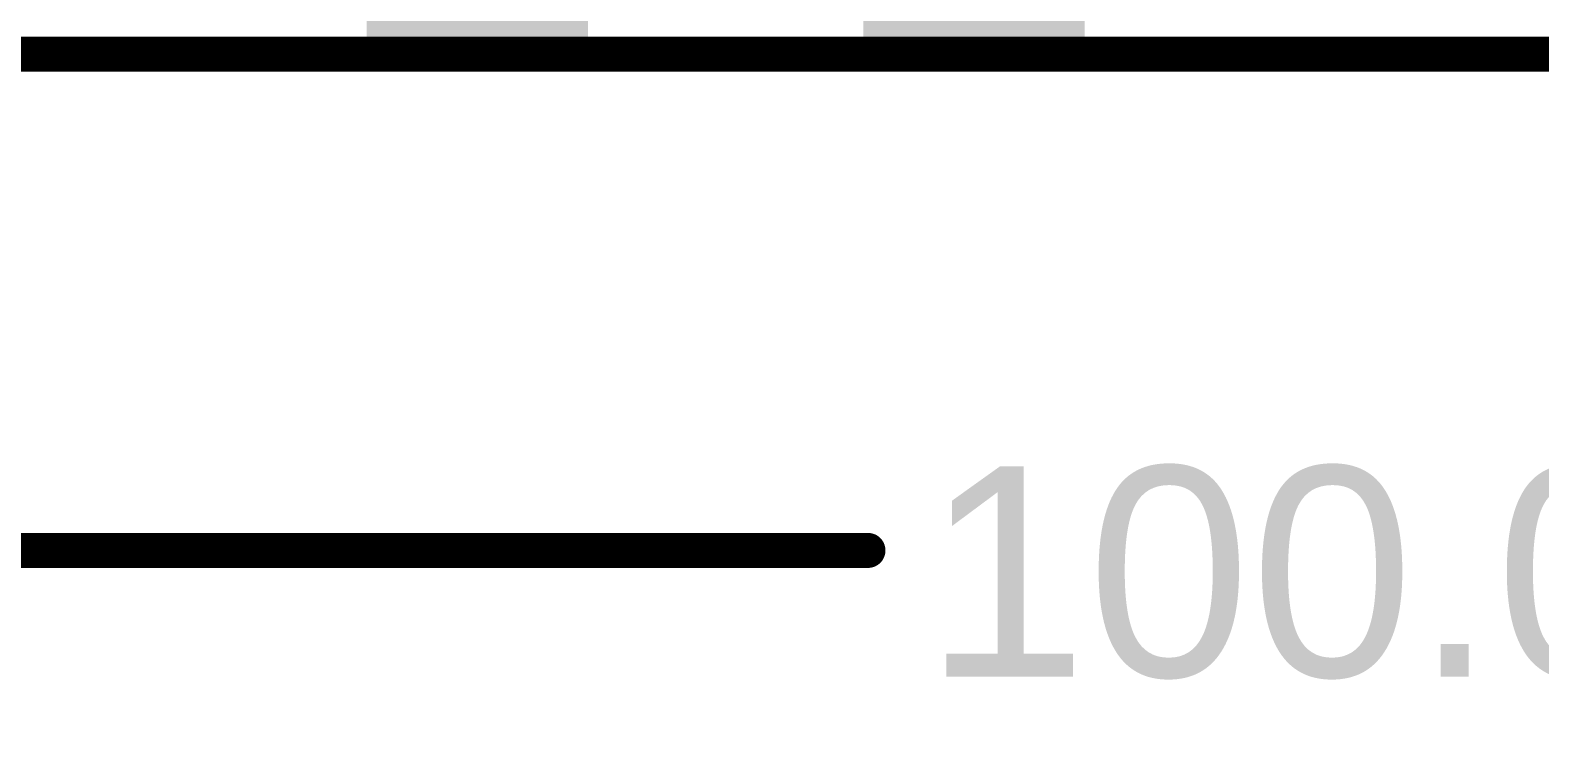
# Model space of a CAD drawing. Header units: inches. Extents: x -22 to 5433, y -13 to 5447.
# Drawn here: x 14.17 to 25.11, y -8.48 to -3.33 of the extents above; entities that cross this region are included whole.
import ezdxf

# ---------------------------------------------------------------- set-up
doc = ezdxf.new("R2010")
doc.units = ezdxf.units.IN
for name, color, linetype in [('Board_outline', 216, 'Continuous'), ('Bottom Overlay', 54, 'Continuous'), ('Bottom Solder', 6, 'Continuous'), ('Top Overlay', 2, 'Continuous')]:
    doc.layers.add(name, color=color, linetype=linetype)
doc.styles.add('Arial', font='', dxfattribs={"height": 0.2})
doc.styles.get('Arial').set_extended_font_data('Arial')

msp = doc.modelspace()

# ---------------------------------------------------------------- hatches: boundary and pattern name
at = {"layer": 'Bottom Solder'}
for points in [[(18.209, -3.38), (16.605, -3.38), (16.605, -2.127), (18.209, -2.127)], [(21.809, -3.38), (20.205, -3.38), (20.205, -2.127), (21.809, -2.127)]]:
    msp.add_hatch(color=6, dxfattribs=at).paths.add_polyline_path(points)

# ---------------------------------------------------------------- linework, layer by layer
at = {"layer": 'Board_outline'}
msp.add_lwpolyline([(-4.689, -3.505, 0.254, 0.254, 0), (67.311, -3.505, 0.254, 0.254, 0)], format="xyseb", dxfattribs=at)
msp.add_lwpolyline([(-4.689, -3.505, 0.254, 0.254, 0), (67.311, -3.505, 0.254, 0.254, 0)], format="xyseb", dxfattribs=at)
at = {"layer": 'Bottom Overlay'}
msp.add_lwpolyline([(17.632, -3.502, 0.127, 0.127, 0), (20.807, -3.502, 0.127, 0.127, 0)], format="xyseb", dxfattribs=at)
for points in [[(17.6, -3.502, 0.0635, 0.0635, 1), (17.664, -3.502, 0.0635, 0.0635, 1)], [(20.775, -3.502, 0.0635, 0.0635, 1), (20.839, -3.502, 0.0635, 0.0635, 1)]]:
    msp.add_lwpolyline(points, format="xyseb", close=True, dxfattribs=at)
at = {"layer": 'Top Overlay'}
msp.add_lwpolyline([(-21.458, -7.104, 0.254, 0.254, 0), (20.238, -7.104, 0.254, 0.254, 0)], format="xyseb", dxfattribs=at)
msp.add_lwpolyline([(20.175, -7.104, 0.127, 0.127, 1), (20.302, -7.104, 0.127, 0.127, 1)], format="xyseb", close=True, dxfattribs=at)

# ---------------------------------------------------------------- texts
at = {"layer": 'Top Overlay', "style": 'Arial'}
msp.add_text('100.00 (mm)', height=1.524, dxfattribs=at).set_placement((20.644, -8.019))

doc.saveas('drawing.dxf')
